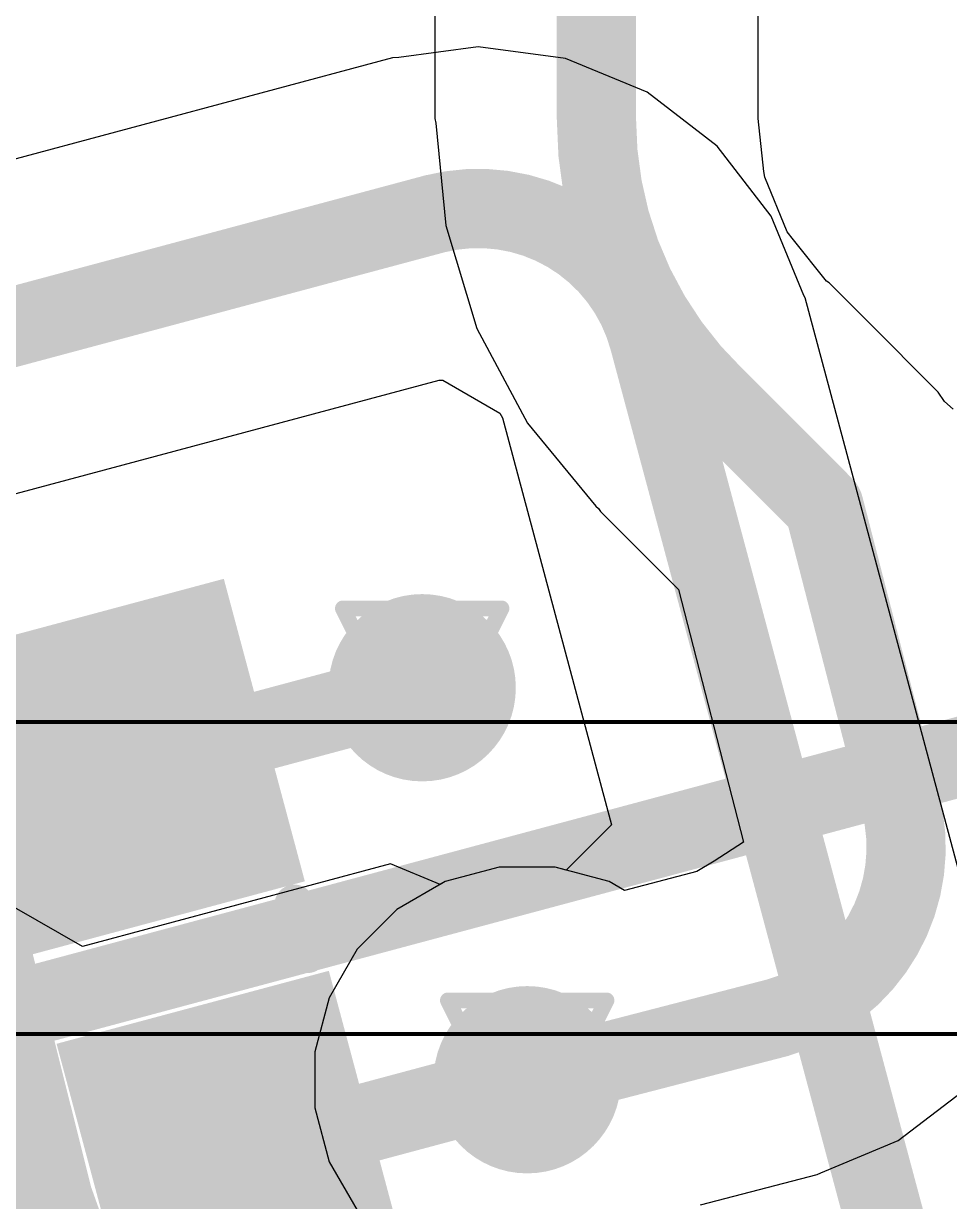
# Model space of a CAD drawing. Header units: inches. Extents: x -18 to 217, y -14 to 159.
# Drawn here: x 17.773 to 20.74, y 14.014 to 17.787 of the extents above; entities that cross this region are included whole.
import ezdxf

# ---------------------------------------------------------------- set-up
doc = ezdxf.new("R2010")
doc.units = ezdxf.units.IN
for name, color, linetype in [('Bottom Layer', 5, 'Continuous'), ('Dimension', 6, 'Continuous'), ('Drill Drawing', 1, 'Continuous'), ('Fabrication', 76, 'Continuous'), ('Top Layer', 1, 'Continuous'), ('Top Overlay', 2, 'Continuous'), ('Top Paste', 8, 'Continuous'), ('Top Solder', 216, 'Continuous'), ('Via Holes', 16, 'Continuous')]:
    doc.layers.add(name, color=color, linetype=linetype)

# ---------------------------------------------------------------- blocks, each defined once
blk = doc.blocks.new('SK6812_EC20_10')
at = {"layer": 'Top Layer'}
for points in [[(-1.05, 0.95), (-0.25, 0.95), (-0.25, 0.25), (-1.05, 0.25)], [(0.25, 0.95), (1.05, 0.95), (1.05, 0.25), (0.25, 0.25)], [(-1.05, -0.25), (-0.25, -0.25), (-0.25, -0.95), (-1.05, -0.95)], [(0.25, -0.25), (1.05, -0.25), (1.05, -0.95), (0.25, -0.95)]]:
    blk.add_hatch(color=1, dxfattribs=at).paths.add_polyline_path(points)
at = {"layer": 'Top Paste'}
for points in [[(-1.05, 0.95), (-0.25, 0.95), (-0.25, 0.25), (-1.05, 0.25)], [(0.25, 0.95), (1.05, 0.95), (1.05, 0.25), (0.25, 0.25)], [(-1.05, -0.25), (-0.25, -0.25), (-0.25, -0.95), (-1.05, -0.95)], [(0.25, -0.25), (1.05, -0.25), (1.05, -0.95), (0.25, -0.95)]]:
    blk.add_hatch(color=8, dxfattribs=at).paths.add_polyline_path(points)
at = {"layer": 'Top Solder'}
for points in [[(-1.1516, 1.0516), (-0.1484, 1.0516), (-0.1484, 0.1484), (-1.1516, 0.1484)], [(0.1484, 1.0516), (1.1516, 1.0516), (1.1516, 0.1484), (0.1484, 0.1484)], [(-1.1516, -0.1484), (-0.1484, -0.1484), (-0.1484, -1.0516), (-1.1516, -1.0516)], [(0.1484, -0.1484), (1.1516, -0.1484), (1.1516, -1.0516), (0.1484, -1.0516)]]:
    blk.add_hatch(color=216, dxfattribs=at).paths.add_polyline_path(points)
at = {"layer": 'Top Overlay', "const_width": 0.127}
for points in [[(-0.0856, 1), (0.0762, 1)], [(-1, -0.0856), (-1, 0.0762)], [(1, -0.0856), (1, 0.0762)], [(1.2192, -0.6096), (1.3462, -0.4826)], [(1.3462, -0.7366), (1.3462, -0.4826)], [(1.3462, -0.7366), (1.2192, -0.6096)], [(-0.0856, -1), (0.0762, -1)]]:
    blk.add_lwpolyline(points, dxfattribs=at)
at = {"layer": 'Top Overlay', "const_width": 0.0635}
for points in [[(-0.1174, 1, 1), (-0.0539, 1, 1)], [(0.0445, 1, 1), (0.108, 1, 1)], [(-1.0317, 0.0762, 1), (-0.9682, 0.0762, 1)], [(0.9682, 0.0762, 1), (1.0317, 0.0762, 1)], [(-1.0318, -0.0856, 1), (-0.9683, -0.0856, 1)], [(0.9682, -0.0856, 1), (1.0317, -0.0856, 1)], [(1.3144, -0.4826, 1), (1.378, -0.4826, 1)], [(1.3144, -0.4826, 1), (1.378, -0.4826, 1)], [(1.1874, -0.6096, 1), (1.251, -0.6096, 1)], [(1.1874, -0.6096, 1), (1.251, -0.6096, 1)], [(1.3144, -0.7366, 1), (1.378, -0.7366, 1)], [(1.3144, -0.7366, 1), (1.378, -0.7366, 1)], [(-0.1174, -1, 1), (-0.0539, -1, 1)], [(0.0445, -1, 1), (0.108, -1, 1)]]:
    blk.add_lwpolyline(points, format="xyb", close=True, dxfattribs=at)

msp = doc.modelspace()

# ---------------------------------------------------------------- hatches: boundary and pattern name
at = {"layer": 'Bottom Layer'}
h = msp.add_hatch(color=5, dxfattribs=at)
edge = h.paths.add_edge_path()
edge.add_arc((19.0504, 15.6596), 0.3, 0, 360)
h = msp.add_hatch(color=5, dxfattribs=at)
edge = h.paths.add_edge_path()
edge.add_arc((19.3869, 14.4039), 0.3, 0, 360)
at = {"layer": 'Top Layer'}
h = msp.add_hatch(color=1, dxfattribs=at)
edge = h.paths.add_edge_path()
edge.add_arc((19.0504, 15.6596), 0.3, 0, 360)
h = msp.add_hatch(color=1, dxfattribs=at)
edge = h.paths.add_edge_path()
edge.add_arc((19.3869, 14.4039), 0.3, 0, 360)
at = {"layer": 'Via Holes'}
h = msp.add_hatch(color=7, dxfattribs=at)
edge = h.paths.add_edge_path()
edge.add_arc((19.0504, 15.6596), 0.15, 0, 360)
h = msp.add_hatch(color=7, dxfattribs=at)
edge = h.paths.add_edge_path()
edge.add_arc((19.3869, 14.4039), 0.15, 0, 360)

# ---------------------------------------------------------------- linework, layer by layer
at = {"layer": 'Bottom Layer'}
for p, q in [((20.1266, 17.6609), (20.1266, 20.9886)), ((19.0907, 20.8116), (19.0907, 17.4831)), ((20.1266, 17.4831), (20.1266, 17.6609)), ((19.0907, 17.4831), (19.0936, 17.4683)), ((20.1455, 17.3132), (20.1266, 17.4831)), ((19.0936, 17.4683), (19.1259, 17.1405)), ((20.1479, 17.2953), (20.1455, 17.3132)), ((20.2203, 17.1203), (20.1479, 17.2953)), ((19.1259, 17.1405), (19.2259, 16.8109)), ((20.24, 17.0947), (20.2203, 17.1203)), ((20.3462, 16.9621), (20.24, 17.0947)), ((20.3541, 16.9568), (20.3462, 16.9621)), ((20.4726, 16.8383), (20.3541, 16.9568)), ((20.3541, 16.9568), (20.3541, 16.9568)), ((20.3541, 16.9568), (20.3541, 16.9568)), ((20.7041, 16.6068), (20.4726, 16.8383)), ((19.2259, 16.8109), (19.3882, 16.5073)), ((20.7244, 16.5764), (20.7041, 16.6068)), ((20.7516, 16.5521), (20.7244, 16.5764)), ((19.3882, 16.5073), (19.6067, 16.2411)), ((19.6067, 16.2411), (19.615, 16.2343)), ((19.615, 16.2343), (19.6216, 16.2243)), ((19.6216, 16.2243), (19.8716, 15.9743)), ((19.8716, 15.9743), (20.0804, 15.1652)), ((20.0804, 15.1652), (19.9857, 15.1042)), ((19.9857, 15.1042), (19.9299, 15.0705)), ((19.2972, 15.0849), (19.124, 15.0384)), ((19.4765, 15.0849), (19.2972, 15.0849)), ((19.6497, 15.0384), (19.4765, 15.0849)), ((19.9299, 15.0705), (19.6981, 15.0105)), ((19.124, 15.0384), (18.9687, 14.9488)), ((19.6981, 15.0105), (19.6497, 15.0384)), ((18.9687, 14.9488), (18.8419, 14.822)), ((18.8419, 14.822), (18.7523, 14.6667)), ((18.7523, 14.6667), (18.7059, 14.4935)), ((18.7059, 14.4935), (18.7059, 14.3142)), ((20.5758, 14.2088), (20.8005, 14.3812)), ((18.7059, 14.3142), (18.7523, 14.141)), ((20.3273, 14.1058), (20.5758, 14.2088)), ((18.7523, 14.141), (18.8419, 13.9857)), ((19.9422, 14.0037), (20.316, 14.1004)), ((20.316, 14.1004), (20.3273, 14.1058))]:
    msp.add_line(p, q, dxfattribs=at)
at = {"layer": 'Bottom Layer', "const_width": 0.254}
for points in [[(19.6086, 17.4831), (19.6086, 20.9886)], [(19.9879, 16.5905), (20.3378, 16.2406)], [(20.3378, 16.2406), (20.5819, 15.2946)], [(19.389, 14.3956), (20.1863, 14.6018)]]:
    msp.add_lwpolyline(points, dxfattribs=at)
at = {"layer": 'Bottom Layer', "const_width": 0.127}
for points in [[(19.5451, 17.4831, 1), (19.6721, 17.4831, 1)], [(19.5451, 17.4831, 1), (19.6721, 17.4831, 1)], [(19.9244, 16.5905, 1), (20.0514, 16.5905, 1)], [(19.9244, 16.5905, 1), (20.0514, 16.5905, 1)], [(20.2743, 16.2406, 1), (20.4013, 16.2406, 1)], [(20.2743, 16.2406, 1), (20.4013, 16.2406, 1)], [(20.5184, 15.2947, 1), (20.6454, 15.2947, 1)], [(20.5184, 15.2946, 1), (20.6454, 15.2946, 1)], [(20.1228, 14.6018, 1), (20.2498, 14.6018, 1)], [(20.1229, 14.6017, 1), (20.2499, 14.6017, 1)], [(19.3255, 14.3956, 1), (19.4525, 14.3956, 1)]]:
    msp.add_lwpolyline(points, format="xyb", close=True, dxfattribs=at)
at = {"layer": 'Bottom Layer', "const_width": 0.254}
for points in [[(19.9879, 16.5905, -0.203622), (19.6086, 17.4831)], [(20.5819, 15.2947, -0.410559), (20.1864, 14.6017)]]:
    msp.add_lwpolyline(points, format="xyb", dxfattribs=at)
at = {"layer": 'Dimension', "const_width": 0.254}
for points in [[(58.31, 19.467, 1), (13.31, 19.467, 1)], [(54.5603, 19.4669, 1), (17.0603, 19.4669, 1)]]:
    msp.add_lwpolyline(points, format="xyb", close=True, dxfattribs=at)
msp.add_lwpolyline([(11.0305, 12.8273), (59.3268, 25.7683)], dxfattribs=at)
at = {"layer": 'Drill Drawing', "const_width": 0.0508}
for points in [[(18.7964, 15.9136), (19.3044, 15.9136)], [(18.7964, 15.9136), (19.0504, 15.4056)], [(19.0504, 15.4056), (19.3044, 15.9136)], [(19.1329, 14.6579), (19.6409, 14.6579)], [(19.1329, 14.6579), (19.3869, 14.1499)], [(19.3869, 14.1499), (19.6409, 14.6579)]]:
    msp.add_lwpolyline(points, dxfattribs=at)
at = {"layer": 'Drill Drawing', "const_width": 0.0254}
for points in [[(18.7837, 15.9136, 1), (18.8091, 15.9136, 1)], [(18.7837, 15.9136, 1), (18.8091, 15.9136, 1)], [(19.2917, 15.9136, 1), (19.3171, 15.9136, 1)], [(19.2917, 15.9136, 1), (19.3171, 15.9136, 1)], [(19.0377, 15.4056, 1), (19.0631, 15.4056, 1)], [(19.0377, 15.4056, 1), (19.0631, 15.4056, 1)], [(19.1202, 14.6579, 1), (19.1456, 14.6579, 1)], [(19.1202, 14.6579, 1), (19.1456, 14.6579, 1)], [(19.6282, 14.6579, 1), (19.6536, 14.6579, 1)], [(19.6282, 14.6579, 1), (19.6536, 14.6579, 1)], [(19.3742, 14.1499, 1), (19.3996, 14.1499, 1)], [(19.3742, 14.1499, 1), (19.3996, 14.1499, 1)]]:
    msp.add_lwpolyline(points, format="xyb", close=True, dxfattribs=at)
at = {"layer": 'Fabrication', "const_width": 0.0127}
for points in [[(53.1935, 31.3327, -1.1671), (15.6751, 13.587)], [(53.1935, 31.3327, -1.1671), (15.6751, 13.587)], [(53.1935, 31.3327, -1.1671), (15.6751, 13.587)], [(53.1935, 31.3327, -1.1671), (15.6751, 13.587)], [(54.5111, 31.1383, -1.205705), (14.1774, 15.55)], [(54.5111, 31.1383, -1.205705), (14.1774, 15.55)]]:
    msp.add_lwpolyline(points, format="xyb", dxfattribs=at)
for points in [[(14.1774, 15.55), (22.3943, 15.55)], [(14.1774, 15.55), (22.3943, 15.55)], [(16.3942, 14.55), (21.1478, 14.55)], [(16.3942, 14.55), (21.1478, 14.55)], [(16.3942, 14.55), (21.1478, 14.55)], [(16.3942, 14.55), (21.1478, 14.55)]]:
    msp.add_lwpolyline(points, dxfattribs=at)
at = {"layer": 'Top Layer'}
for p, q in [((19.2295, 17.7122), (18.9752, 17.6788)), ((19.51, 17.6753), (19.2295, 17.7122)), ((18.9549, 17.6774), (16.9241, 17.1333)), ((18.9752, 17.6788), (18.9549, 17.6774)), ((19.7715, 17.567), (19.51, 17.6753)), ((19.996, 17.3948), (19.7715, 17.567)), ((20.1682, 17.1703), (19.996, 17.3948)), ((20.2736, 16.916), (20.1682, 17.1703)), ((20.2774, 16.9082), (20.2736, 16.916)), ((21.1846, 13.5223), (20.2774, 16.9082)), ((17.4612, 16.2047), (19.1047, 16.6451)), ((19.1047, 16.6451), (19.116, 16.6448)), ((19.116, 16.6448), (19.2991, 16.5387)), ((19.2991, 16.5387), (19.3079, 16.5241)), ((19.3079, 16.5241), (19.6572, 15.2205)), ((19.6572, 15.2205), (19.512, 15.0754)), ((18.9488, 15.095), (17.9614, 14.8304)), ((19.1078, 15.0291), (18.9488, 15.095)), ((18.9488, 15.095), (18.9488, 15.095)), ((19.2972, 15.0849), (19.124, 15.0384)), ((19.4765, 15.0849), (19.2972, 15.0849)), ((19.512, 15.0754), (19.4765, 15.0849)), ((19.124, 15.0384), (19.1078, 15.0291)), ((17.9614, 14.8304), (17.7436, 14.9561))]:
    msp.add_line(p, q, dxfattribs=at)
for points, const_width in [([(14.2446, 13.1348, -0.267603), (19.4524, 34.998)], 2.032), ([(19.089, 17.1773, -0.411354), (19.7771, 16.7742)], 0.254)]:
    msp.add_lwpolyline(points, format="xyb", dxfattribs=dict(at, const_width=const_width))
at = {"layer": 'Top Layer', "const_width": 0.254}
for points in [[(17.0579, 16.6329), (19.089, 17.1771)], [(19.7771, 16.7742), (20.6843, 13.3882)], [(18.1084, 15.4071), (19.0504, 15.6595)], [(18.4448, 14.1514), (19.3868, 14.4038)]]:
    msp.add_lwpolyline(points, dxfattribs=at)
at = {"layer": 'Top Layer', "const_width": 0.127}
for points in [[(19.0255, 17.1773, 1), (19.1525, 17.1773, 1)], [(19.0255, 17.1771, 1), (19.1525, 17.1771, 1)], [(19.7136, 16.7742, 1), (19.8406, 16.7742, 1)], [(19.7136, 16.7742, 1), (19.8406, 16.7742, 1)], [(18.9869, 15.6595, 1), (19.1139, 15.6595, 1)], [(18.0449, 15.4071, 1), (18.1719, 15.4071, 1)], [(19.3233, 14.4038, 1), (19.4503, 14.4038, 1)], [(18.3813, 14.1514, 1), (18.5083, 14.1514, 1)]]:
    msp.add_lwpolyline(points, format="xyb", close=True, dxfattribs=at)
at = {"layer": 'Top Overlay', "const_width": 0.254}
msp.add_lwpolyline([(50.8104, 19.4669, 1), (20.8103, 19.4669, 1)], format="xyb", close=True, dxfattribs=at)

# ---------------------------------------------------------------- block references
at = {"rotation": 285}
msp.add_blockref('SK6812_EC20_10', (17.697, 14.624), dxfattribs=at)

doc.saveas('drawing.dxf')
